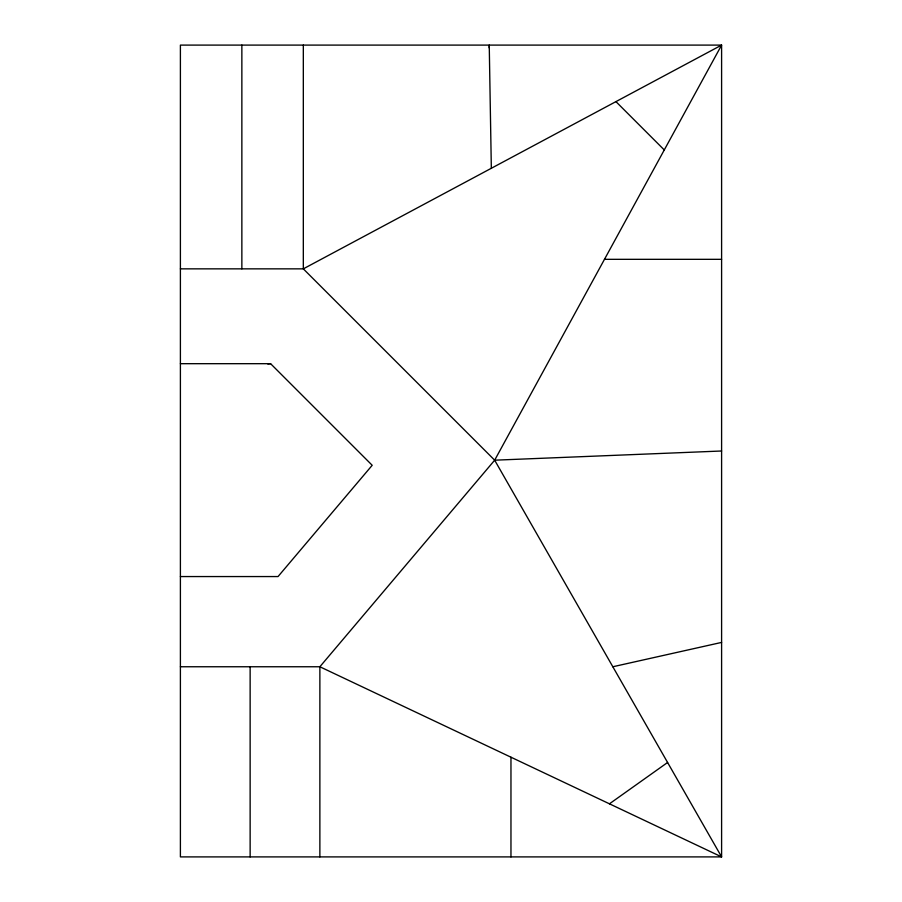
<?xml version="1.0" encoding="UTF-8"?>
<svg xmlns="http://www.w3.org/2000/svg" width="902" height="902" viewBox="0 0 902 902"><rect width="100%" height="100%" fill="white"/><g stroke="black" fill="none" stroke-linecap="round" stroke-linejoin="round"><path stroke-width="1.35" d="M319.872 856.9L319.872 666.758L494.668 460.189L721.6 45.1L180.4 45.1L180.4 856.9L721.6 856.9L721.6 45.1L303.32 268.852L180.4 268.852M609.448 803.817L667.593 762.483M612.83 666.758L721.6 642.416M267.826 363.991L270.6 363.686L372.199 465.285L278.041 576.558L180.4 576.558M303.32 45.1L303.32 268.852L494.668 460.189L721.6 451M604.487 259.325L721.6 259.325M180.4 363.686L270.6 363.686M180.4 666.758L319.872 666.758L721.6 856.9L494.668 460.189M615.942 101.622L664.278 149.957M491.331 168.279L489.245 45.1L489.245 47.896M510.96 757.206L510.96 856.9M250.136 666.758L250.136 856.9M241.86 45.1L241.86 268.852"/></g></svg>
